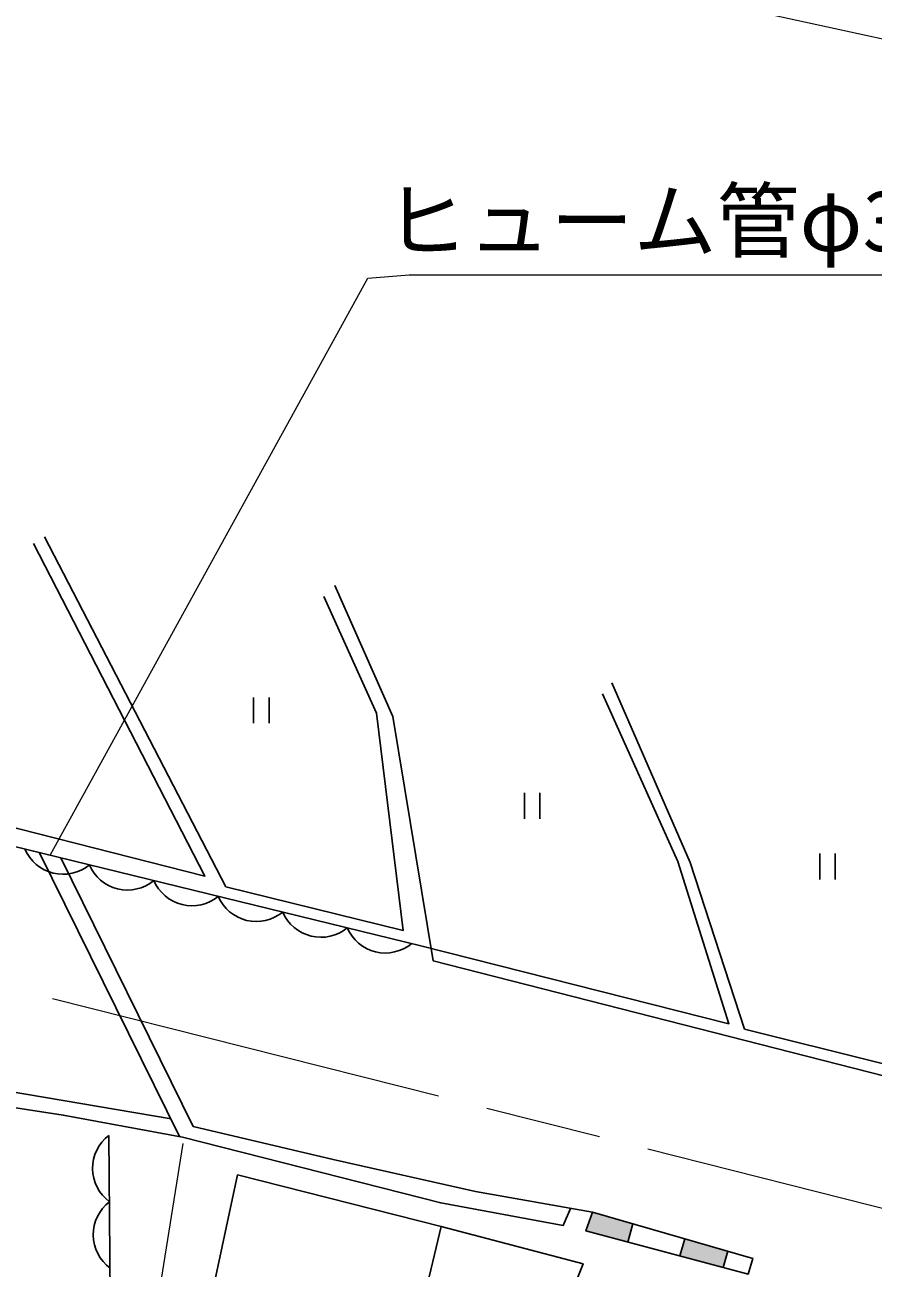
# Model space of a CAD drawing. Units: millimetres at full size, sheet at 1:1000; details may follow other scales. Extents: x 40000 to 680000, y 20000 to 380000.
# Drawn here: x 116111 to 141672, y 282298 to 319760 of the extents above; entities that cross this region are included whole.
import ezdxf
from ezdxf.enums import TextEntityAlignment as Align

# ---------------------------------------------------------------- set-up
doc = ezdxf.new("R2010")
doc.units = ezdxf.units.MM
doc.header["$LTSCALE"] = 1000
doc.linetypes.add('CHAIN', pattern=[18.5, 12, -1.5, 3.5, -1.5])
for name, color, linetype, lineweight in [('M-BGD', 7, 'Continuous', 25), ('M-BMK', 2, 'CHAIN', 13), ('M-STR-HTXT', 7, 'Continuous', 13)]:
    doc.layers.add(name, color=color, linetype=linetype, lineweight=lineweight)
doc.styles.add('ＭＳ ゴシック', font='')
doc.styles.get('ＭＳ ゴシック').set_extended_font_data('MS Gothic')

msp = doc.modelspace()

# ---------------------------------------------------------------- hatches: boundary and pattern name
at = {"layer": 'M-BGD'}
for points in [[(134435, 283631), (133219, 283981), (133017, 283421), (134278, 283085)], [(137291, 282807), (135995, 283181), (135848, 282668), (137151, 282321)]]:
    msp.add_hatch(color=256, dxfattribs=at).paths.add_polyline_path(points)

# ---------------------------------------------------------------- linework, layer by layer
for p, q in [((123004, 299496), (123004, 298714)), ((123471, 299496), (123471, 298714)), ((128043, 292010), (104453, 297772)), ((131165, 296621), (131165, 295838)), ((131632, 296621), (131632, 295838)), ((116556, 294816), (120773, 286265)), ((140063, 294787), (140063, 294005)), ((140529, 294787), (140529, 294005)), ((118788, 269650), (118644, 286298)), ((134278, 283085), (134435, 283631)), ((135848, 282668), (135995, 283181)), ((137151, 282321), (137291, 282807))]:
    msp.add_line(p, q, dxfattribs=at)
for points in [[(103928, 307885), (111616, 298801), (113158, 296242), (121537, 294111), (116369, 304129)], [(116701, 304336), (122171, 293792), (127511, 292472), (126709, 299020), (125123, 302540)], [(125449, 302867), (127201, 298920), (128411, 291562), (154728, 284835), (201673, 273224), (217590, 270779), (233182, 269653), (247133, 271117), (261297, 269728), (264434, 267099), (264765, 267449), (261784, 270011)], [(133800, 299931), (136154, 294523), (137799, 289500), (145772, 287512), (143240, 298822)], [(128043, 292010), (137328, 289660), (135791, 294553), (133513, 299602)], [(117190, 294661), (121181, 286569), (125404, 285576), (129691, 284612), (133219, 283981), (138044, 282591), (137909, 282120), (133017, 283421), (133219, 283981)], [(101658, 290458), (108130, 288907), (115607, 287632), (120515, 286794)], [(132555, 284100), (132336, 283588), (128641, 284263), (120858, 286249), (117266, 286912), (109127, 288166), (108188, 288108), (114304, 271430)], [(128651, 283553), (132931, 282425), (130299, 275893), (127118, 277107)]]:
    msp.add_lwpolyline(points, dxfattribs=at)
msp.add_lwpolyline([(122519, 285113), (128651, 283553), (127118, 277107), (121102, 278495)], close=True, dxfattribs=at)
for centre, start, end in [((117260, 295416), 203.1426, 309.4028), ((119203, 294941), 203.1426, 309.4028), ((121146, 294467), 203.1426, 309.4028), ((123089, 293992), 203.1426, 309.4028), ((125032, 293518), 203.1426, 309.4028), ((126974, 293043), 203.1426, 309.4028), ((119402, 285305), 127.3676, 233.6278), ((119420, 283305), 127.3676, 233.6278)]:
    msp.add_arc(centre, 1250, start, end, dxfattribs=at)
at = {"layer": 'M-BMK'}
msp.add_lwpolyline([(64017, 301656), (99008, 294961), (161794, 279089), (189480, 272252), (193793, 271267), (199952, 270137), (204903, 269319), (210711, 268657), (215038, 268189), (245607, 265742), (253218, 265214), (260476, 264963), (271075, 264258), (277908, 264298), (282766, 264929), (287071, 265916), (290468, 266785), (356341, 289028), (445883, 318716)], dxfattribs=at)
at = {"layer": 'M-STR-HTXT'}
for p, q in [((116874, 294738), (126449, 312132)), ((126449, 312132), (127689, 312232)), ((127689, 312232), (160875, 312232)), ((120871, 286055), (116416, 258360))]:
    msp.add_line(p, q, dxfattribs=at)
msp.add_lwpolyline([(70090, 334976), (227261, 300789), (239014, 299382), (249326, 298889), (257550, 298979), (266113, 299561), (275080, 300771), (290048, 303833), (375783, 332541)], dxfattribs=at)

# ---------------------------------------------------------------- texts
at = {"layer": 'M-STR-HTXT', "style": 'ＭＳ ゴシック'}
msp.add_text('ヒューム管φ300 L=7.9', height=1833, dxfattribs=at).set_placement((126954, 312393), align=Align.BOTTOM_LEFT)

doc.saveas('drawing.dxf')
